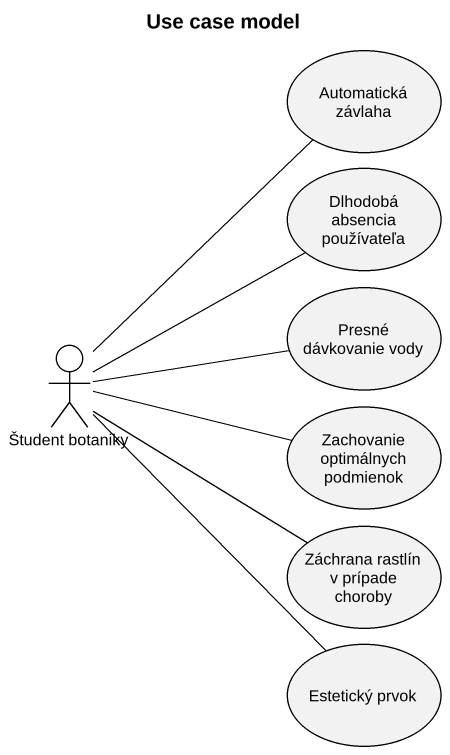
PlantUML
@startuml
title Use case model
usecase "Automatická závlaha" as Automatická_závlaha
usecase "Dlhodobá absencia používateľa" as Dlhodobá_absencia
usecase "Presné dávkovanie vody" as Presné_dávkovanie_vody
actor "Študent botaniky" as Študent_botaniky
usecase "Zachovanie optimálnych podmienok" as Zachovanie_optimálnych
usecase "Záchrana rastlín v prípade choroby" as Záchrana_rastlín_v_prípade
usecase "Estetický prvok" as Estetický_prvok
Študent_botaniky -up- Automatická_závlaha
Študent_botaniky -up- Dlhodobá_absencia
Študent_botaniky -right- Presné_dávkovanie_vody
Študent_botaniky -right- Zachovanie_optimálnych
Študent_botaniky -right- Záchrana_rastlín_v_prípade
Študent_botaniky -- Estetický_prvok
@enduml
